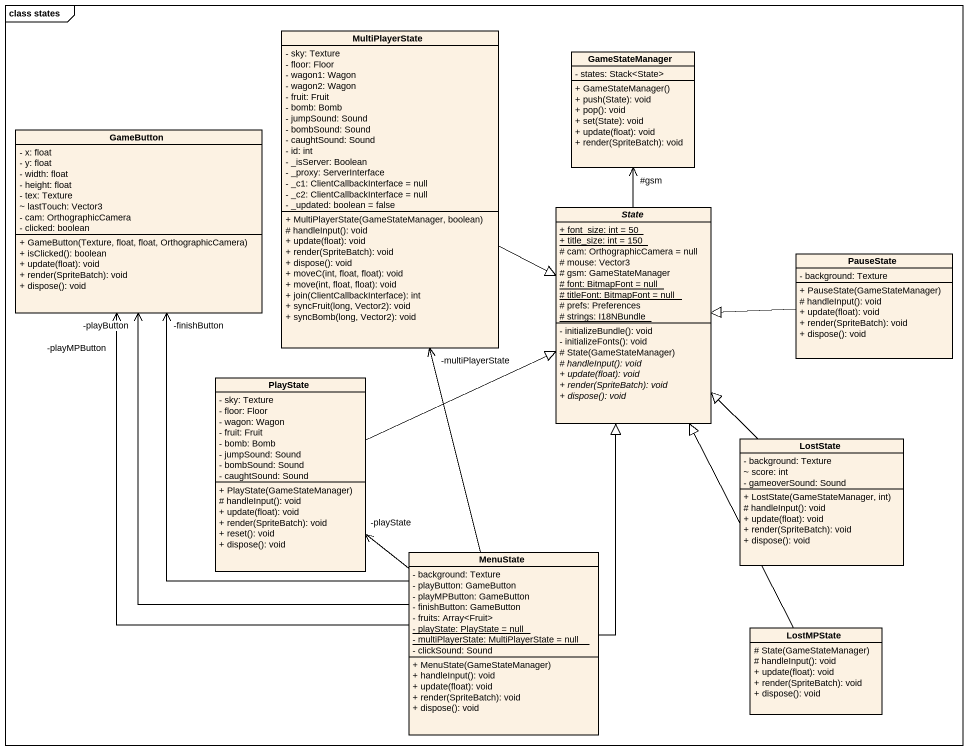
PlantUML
@startuml
mainframe class states
hide circle
hide empty members
skinparam classAttributeIconSize 0
class MultiPlayerState {
  - sky: Texture
  - floor: Floor
  - wagon1: Wagon
  - wagon2: Wagon
  - fruit: Fruit
  - bomb: Bomb
  - jumpSound: Sound
  - bombSound: Sound
  - caughtSound: Sound
  - id: int
  - _isServer: Boolean
  - _proxy: ServerInterface
  - _c1: ClientCallbackInterface = null
  - _c2: ClientCallbackInterface = null
  - _updated: boolean = false
  + MultiPlayerState(GameStateManager, boolean)
  # handleInput(): void
  + update(float): void
  + render(SpriteBatch): void
  + dispose(): void
  + moveC(int, float, float): void
  + move(int, float, float): void
  + join(ClientCallbackInterface): int
  + syncFruit(long, Vector2): void
  + syncBomb(long, Vector2): void
}
class GameStateManager {
  - states: Stack<State>
  + GameStateManager()
  + push(State): void
  + pop(): void
  + set(State): void
  + update(float): void
  + render(SpriteBatch): void
}
class GameButton {
  - x: float
  - y: float
  - width: float
  - height: float
  - tex: Texture
  ~ lastTouch: Vector3
  - cam: OrthographicCamera
  - clicked: boolean
  + GameButton(Texture, float, float, OrthographicCamera)
  + isClicked(): boolean
  + update(float): void
  + render(SpriteBatch): void
  + dispose(): void
}
abstract class "State" as State_ {
  {static} + font_size: int = 50
  {static} + title_size: int = 150
  # cam: OrthographicCamera = null
  # mouse: Vector3
  # gsm: GameStateManager
  {static} # font: BitmapFont = null
  {static} # titleFont: BitmapFont = null
  # prefs: Preferences
  {static} # strings: I18NBundle
  - initializeBundle(): void
  - initializeFonts(): void
  # State(GameStateManager)
  {abstract} # handleInput(): void
  {abstract} + update(float): void
  {abstract} + render(SpriteBatch): void
  {abstract} + dispose(): void
}
class PauseState {
  - background: Texture
  + PauseState(GameStateManager)
  # handleInput(): void
  + update(float): void
  + render(SpriteBatch): void
  + dispose(): void
}
class PlayState {
  - sky: Texture
  - floor: Floor
  - wagon: Wagon
  - fruit: Fruit
  - bomb: Bomb
  - jumpSound: Sound
  - bombSound: Sound
  - caughtSound: Sound
  + PlayState(GameStateManager)
  # handleInput(): void
  + update(float): void
  + render(SpriteBatch): void
  + reset(): void
  + dispose(): void
}
class LostState {
  - background: Texture
  ~ score: int
  - gameoverSound: Sound
  + LostState(GameStateManager, int)
  # handleInput(): void
  + update(float): void
  + render(SpriteBatch): void
  + dispose(): void
}
class MenuState {
  - background: Texture
  - playButton: GameButton
  - playMPButton: GameButton
  - finishButton: GameButton
  - fruits: Array<Fruit>
  {static} - playState: PlayState = null
  {static} - multiPlayerState: MultiPlayerState = null
  - clickSound: Sound
  + MenuState(GameStateManager)
  + handleInput(): void
  + update(float): void
  + render(SpriteBatch): void
  + dispose(): void
}
class LostMPState {
  # State(GameStateManager)
  # handleInput(): void
  + update(float): void
  + render(SpriteBatch): void
  + dispose(): void
}
MultiPlayerState -right-|> State_
State_ -up-> "#gsm" GameStateManager
PauseState -left-|> State_
PlayState -right-|> State_
LostState -up-|> State_
MenuState -up-> "-multiPlayerState" MultiPlayerState
MenuState -up-> "-finishButton" GameButton
MenuState -up-> "-playButton" GameButton
MenuState -up-> "-playMPButton" GameButton
MenuState -up-|> State_
MenuState -up-> "-playState" PlayState
LostMPState -up-|> State_
@enduml
